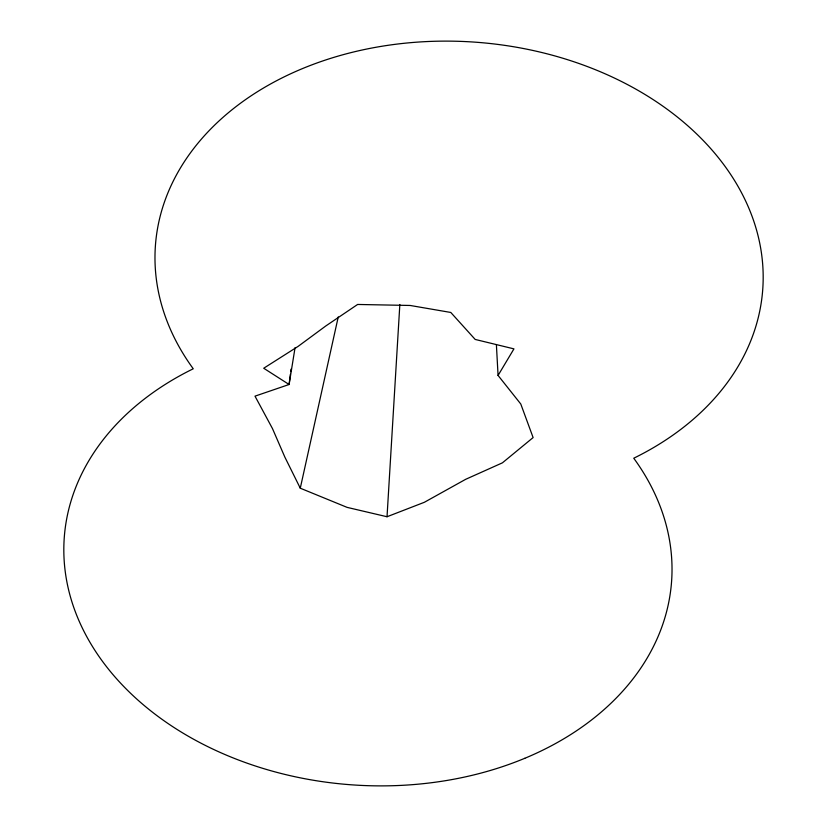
<?xml version="1.0" encoding="UTF-8"?>
<svg xmlns="http://www.w3.org/2000/svg" width="827" height="827" viewBox="0 0 827 827"><rect width="100%" height="100%" fill="white"/><g stroke="black" fill="none" stroke-linecap="round" stroke-linejoin="round"><path stroke-width="1.24" d="M295.063 347.65L289.099 384.503L254.995 396.154L272.455 428.541L284.86 457.114L300.273 488.199L347.102 507.375L387.026 516.741L399.844 304.491M290.37 374.269L289.099 384.503L263.71 368.242L298.102 346.389L325.807 325.962L357.626 304.46L410.14 305.463L450.798 312.461L475.184 339.442L513.949 348.87L498.071 375.437L520.783 404.01L533.115 437.576L502.423 462.831L465.642 479.329L424.354 502.289L387.026 516.741M290.69 371.716L291.011 369.152M300.273 488.199L338.253 316.906M496.386 344.528L498.071 375.437M524.794 758.297A304.45 225.895 4.1 0 0 633.751 458.22A304.45 225.895 4.1 0 0 713.959 152.313A304.45 225.895 4.1 0 0 302.206 68.703A304.45 225.895 4.1 0 0 193.249 368.78A304.45 225.895 4.1 0 0 113.041 674.687A304.45 225.895 4.1 0 0 524.794 758.297"/></g></svg>
